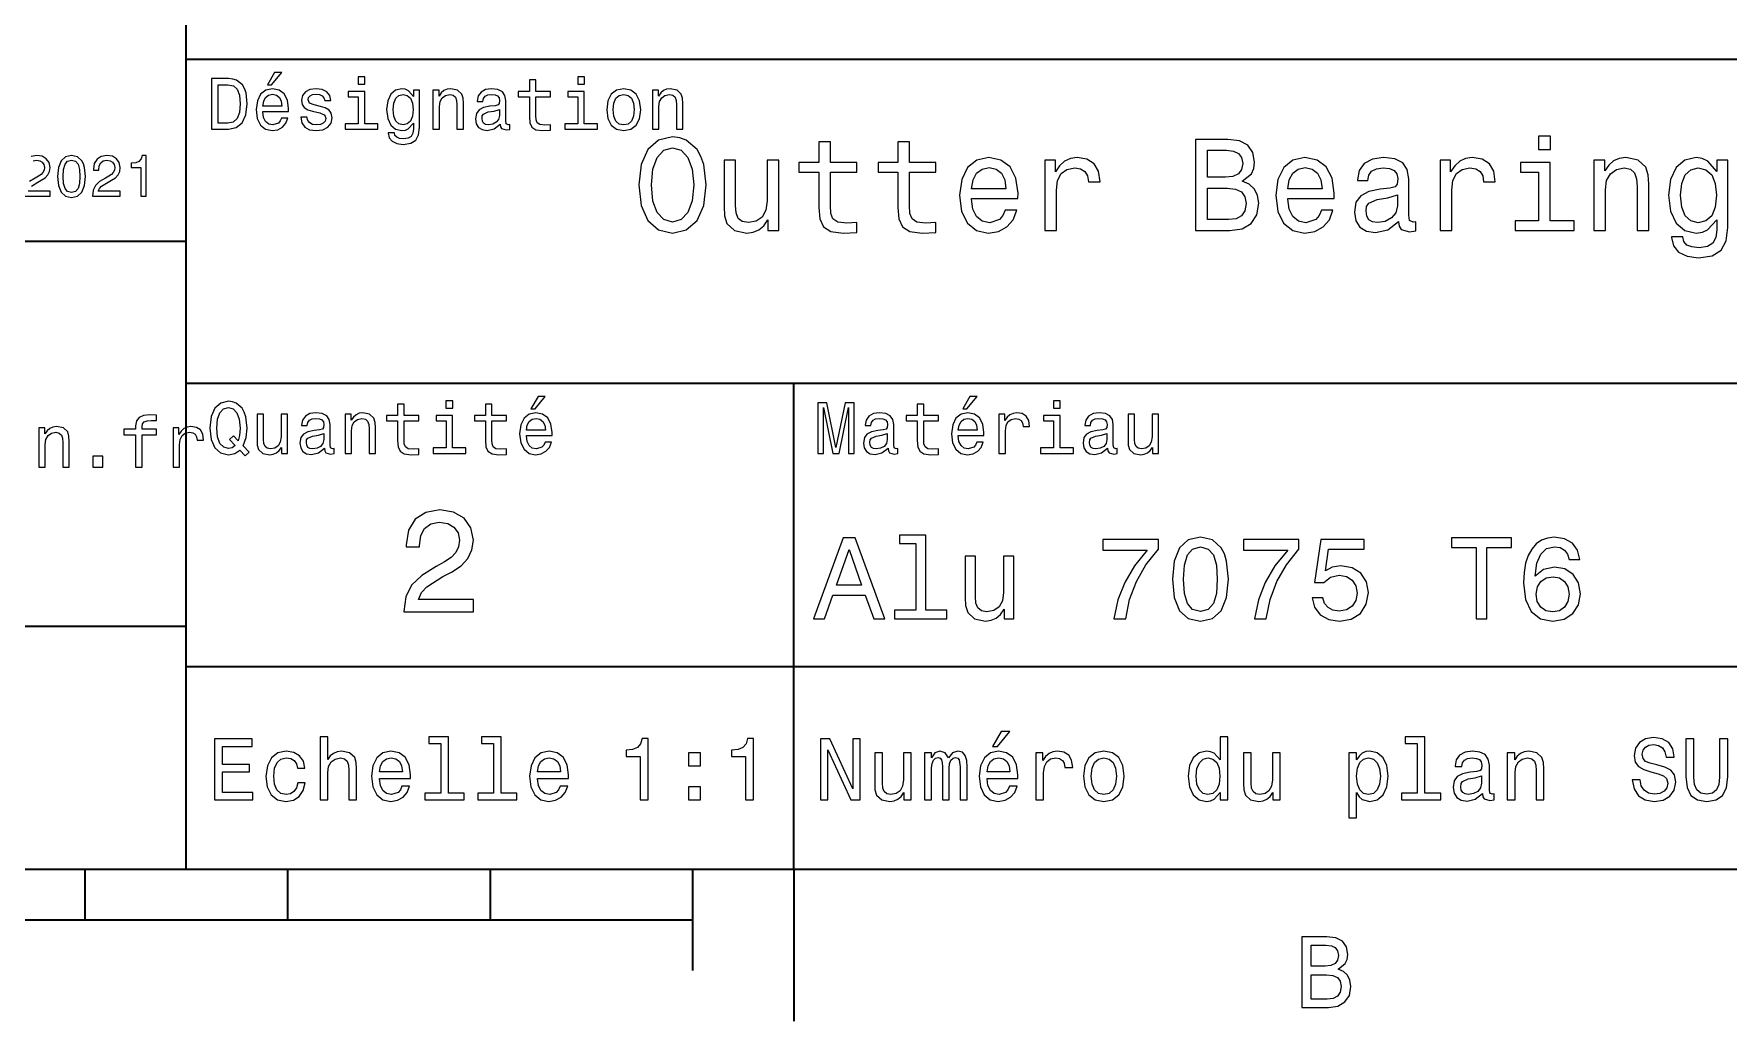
# Model space of a CAD drawing. Extents: x 0 to 420, y 0 to 297.
# Drawn here: x 277.5 to 361.1, y 2.5 to 51.2 of the extents above; entities that cross this region are included whole.
import ezdxf

# ---------------------------------------------------------------- set-up
doc = ezdxf.new("R2010")
doc.units = 0

msp = doc.modelspace()

# ---------------------------------------------------------------- linework, layer by layer
at = {"color": 7, "lineweight": 35}
for p, q in [((285, 10), (285, 70)), ((285, 50), (410, 50)), ((220, 41), (285, 41)), ((285, 34), (410, 34)), ((220, 22), (285, 22)), ((285, 20), (410, 20)), ((10, 10), (410, 10)), ((220, 10), (410, 10)), ((110, 7.5), (310, 7.5))]:
    msp.add_line(p, q, dxfattribs=at)
at = {"color": 7, "lineweight": 35, "ltscale": 0.35}
msp.add_line((315, 20), (315, 34), dxfattribs=at)
at = {"color": 7, "lineweight": 35, "ltscale": 0.25}
msp.add_line((315, 10), (315, 20), dxfattribs=at)
at = {"color": 7, "lineweight": 35, "ltscale": 0.0625}
for p, q in [((280, 10), (280, 7.5)), ((290, 10), (290, 7.5)), ((300, 10), (300, 7.5))]:
    msp.add_line(p, q, dxfattribs=at)
at = {"color": 7, "lineweight": 35, "ltscale": 0.125}
msp.add_line((310, 10), (310, 5), dxfattribs=at)
at = {"color": 7, "lineweight": 35, "ltscale": 0.1875}
msp.add_line((315, 10), (315, 2.5), dxfattribs=at)
at = {"color": 7, "lineweight": 13}
for points in [[(287.080688, 49.030979), (286.248566, 49.030979), (286.248566, 46.530979), (287.080688, 46.530979), (287.473328, 46.610229), (287.765137, 46.851585), (287.945251, 47.244236), (288.010101, 47.780979), (287.952454, 48.328529), (287.880402, 48.544666), (287.779541, 48.717579), (287.487762, 48.951729), (287.296844, 49.009365)], [(287.055481, 48.731987), (287.329254, 48.677952), (287.516571, 48.512245), (287.628235, 48.216858), (287.664276, 47.780979), (287.624634, 47.359509), (287.51297, 47.064121), (287.322052, 46.887608), (287.055481, 46.829971), (286.583588, 46.829971), (286.583588, 48.731987)], [(288.784576, 47.406338), (290.052582, 47.406338), (290.056183, 47.554035), (289.998566, 47.9683), (289.840057, 48.278099), (289.587891, 48.465416), (289.252869, 48.533859), (288.925079, 48.461815), (288.672913, 48.260086), (288.510803, 47.932278), (288.453156, 47.5), (288.507202, 47.056915), (288.669312, 46.732708), (288.917877, 46.530979), (289.242065, 46.462536), (289.523041, 46.509365), (289.753601, 46.631844), (289.922913, 46.826366), (290.020172, 47.085735), (289.706787, 47.085735), (289.641937, 46.941643), (289.548279, 46.833572), (289.281708, 46.747116), (289.076355, 46.786743), (288.921478, 46.912823), (288.820618, 47.118156), (288.784576, 47.395531)], [(289.004333, 48.728386), (289.216858, 48.728386), (289.71759, 49.340778), (289.364563, 49.340778)], [(291.623199, 47.658501), (291.317017, 47.730545), (291.090057, 47.8134), (291.014404, 47.982708), (291.036011, 48.101585), (291.111664, 48.188038), (291.234161, 48.242073), (291.410675, 48.263687), (291.579956, 48.242073), (291.713257, 48.177231), (291.799713, 48.079971), (291.835724, 47.950287), (292.145538, 47.950287), (292.145538, 47.957493), (292.091492, 48.191643), (291.943817, 48.375359), (291.713257, 48.490635), (291.410675, 48.533859), (291.104462, 48.490635), (290.881134, 48.371758), (290.740631, 48.195244), (290.697418, 47.971901), (290.729828, 47.755764), (290.830688, 47.604465), (290.996399, 47.496399), (291.237762, 47.42075), (291.59079, 47.334293), (291.806915, 47.244236), (291.864563, 47.172188), (291.886169, 47.064121), (291.85376, 46.930836), (291.767303, 46.829971), (291.626801, 46.765129), (291.439484, 46.743515), (291.241364, 46.765129), (291.09726, 46.840778), (291, 46.963257), (290.960388, 47.132565), (290.654175, 47.132565), (290.70462, 46.844379), (290.852295, 46.635445), (291.086456, 46.509365), (291.410675, 46.462536), (291.749268, 46.509365), (291.997833, 46.635445), (292.149139, 46.837173), (292.203156, 47.100143), (292.163544, 47.327087), (292.05188, 47.481987), (291.868164, 47.582851)], [(293.824219, 49.117435), (293.489197, 49.117435), (293.489197, 48.757202), (293.824219, 48.757202)], [(296.518738, 46.617435), (296.518738, 48.465416), (296.216125, 48.465416), (296.216125, 48.152016), (295.96759, 48.4366), (295.816284, 48.508644), (295.646973, 48.533859), (295.34079, 48.461815), (295.103027, 48.260086), (294.94812, 47.935879), (294.894104, 47.5), (294.94812, 47.060516), (295.103027, 46.736309), (295.34079, 46.530979), (295.646973, 46.462536), (295.819885, 46.487751), (295.963989, 46.552593), (296.216125, 46.826366), (296.216125, 46.552593), (296.187317, 46.336456), (296.108063, 46.181557), (295.956787, 46.091499), (295.729828, 46.059078), (295.531708, 46.080692), (295.391205, 46.134727), (295.30835, 46.228386), (295.283142, 46.354465), (294.976959, 46.354465), (294.976959, 46.340057), (295.023773, 46.109509), (295.167877, 45.9366), (295.398407, 45.824928), (295.711823, 45.785301), (296.086456, 45.839336), (296.335022, 45.990635), (296.475494, 46.253601)], [(297.181549, 46.530979), (297.498566, 46.530979), (297.498566, 47.647694), (297.530975, 47.903458), (297.635437, 48.090778), (297.797546, 48.206051), (298.013702, 48.249279), (298.186584, 48.213257), (298.294678, 48.115993), (298.348694, 47.953888), (298.366699, 47.737751), (298.366699, 46.530979), (298.683716, 46.530979), (298.683716, 47.802593), (298.669312, 48.058357), (298.604462, 48.270893), (298.391937, 48.465416), (298.060516, 48.533859), (297.876801, 48.508644), (297.721893, 48.440201), (297.588623, 48.324928), (297.484161, 48.170029), (297.484161, 48.465416), (297.181549, 48.465416)], [(300.499268, 46.783142), (300.499268, 46.772335), (300.517303, 46.649857), (300.57132, 46.5634), (300.798279, 46.494957), (300.974792, 46.523773), (300.974792, 46.76873), (300.899139, 46.757923), (300.798279, 46.804756), (300.780273, 46.948845), (300.780273, 47.950287), (300.73703, 48.206051), (300.610962, 48.386166), (300.391205, 48.494236), (300.081421, 48.533859), (299.778809, 48.490635), (299.555481, 48.368156), (299.414978, 48.177231), (299.368164, 47.925072), (299.368164, 47.903458), (299.65274, 47.903458), (299.677948, 48.054756), (299.757202, 48.162823), (299.886902, 48.227665), (300.070618, 48.25288), (300.247131, 48.234871), (300.373199, 48.180836), (300.448853, 48.087173), (300.47406, 47.957493), (300.459656, 47.806194), (300.402008, 47.730545), (300.257935, 47.694523), (299.987762, 47.665707), (299.677948, 47.600864), (299.458221, 47.485592), (299.328522, 47.305473), (299.28891, 47.038906), (299.324921, 46.801151), (299.436584, 46.624638), (299.616699, 46.512966), (299.865265, 46.473343), (300.200287, 46.548992)], [(301.943817, 48.130402), (301.943817, 47.161381), (301.965424, 46.84798), (302.066284, 46.631844), (302.268005, 46.505764), (302.610229, 46.462536), (302.984863, 46.480545), (302.984863, 46.754322), (302.71109, 46.732708), (302.462524, 46.761528), (302.329254, 46.851585), (302.271606, 47.00288), (302.260803, 47.215416), (302.260803, 48.130402), (302.984863, 48.130402), (302.984863, 48.400574), (302.260803, 48.400574), (302.260803, 48.966137), (301.943817, 48.966137), (301.943817, 48.400574), (301.39624, 48.400574), (301.39624, 48.130402)], [(304.667145, 49.117435), (304.332123, 49.117435), (304.332123, 48.757202), (304.667145, 48.757202)], [(305.762238, 47.496399), (305.819885, 47.056915), (305.985596, 46.732708), (306.248566, 46.530979), (306.601593, 46.462536), (306.951019, 46.530979), (307.213989, 46.729107), (307.3797, 47.053314), (307.440918, 47.496399), (307.3797, 47.935879), (307.213989, 48.263687), (306.951019, 48.461815), (306.601593, 48.533859), (306.248566, 48.461815), (305.985596, 48.260086), (305.819885, 47.935879)], [(308.024506, 46.530979), (308.341492, 46.530979), (308.341492, 47.647694), (308.373932, 47.903458), (308.478394, 48.090778), (308.640503, 48.206051), (308.856628, 48.249279), (309.029541, 48.213257), (309.137604, 48.115993), (309.19165, 47.953888), (309.209656, 47.737751), (309.209656, 46.530979), (309.526672, 46.530979), (309.526672, 47.802593), (309.512238, 48.058357), (309.447418, 48.270893), (309.234863, 48.465416), (308.903473, 48.533859), (308.719727, 48.508644), (308.56485, 48.440201), (308.431549, 48.324928), (308.327087, 48.170029), (308.327087, 48.465416), (308.024506, 48.465416)], [(288.784576, 47.672909), (288.824219, 47.921471), (288.921478, 48.105186), (289.069153, 48.216858), (289.263702, 48.256485), (289.45462, 48.216858), (289.602295, 48.105186), (289.692352, 47.921471), (289.724792, 47.672909)], [(293.813416, 46.79755), (293.813416, 48.400574), (292.999268, 48.400574), (292.999268, 48.130402), (293.496399, 48.130402), (293.496399, 46.79755), (292.847992, 46.79755), (292.847992, 46.530979), (294.469025, 46.530979), (294.469025, 46.79755)], [(295.221893, 47.5), (295.254333, 47.820606), (295.351593, 48.058357), (295.502869, 48.198845), (295.70462, 48.249279), (295.917145, 48.198845), (296.075653, 48.058357), (296.172913, 47.820606), (296.208923, 47.5), (296.172913, 47.172188), (296.075653, 46.938038), (295.917145, 46.793949), (295.70462, 46.747116), (295.502869, 46.793949), (295.351593, 46.938038), (295.254333, 47.175793)], [(304.656342, 46.79755), (304.656342, 48.400574), (303.842224, 48.400574), (303.842224, 48.130402), (304.339325, 48.130402), (304.339325, 46.79755), (303.690918, 46.79755), (303.690918, 46.530979), (305.311951, 46.530979), (305.311951, 46.79755)], [(306.086456, 47.5), (306.118866, 47.824207), (306.219727, 48.058357), (306.381836, 48.20245), (306.601593, 48.25288), (306.817719, 48.20245), (306.979828, 48.061958), (307.080688, 47.824207), (307.11673, 47.5), (307.080688, 47.172188), (306.979828, 46.934437), (306.817719, 46.790344), (306.601593, 46.743515), (306.381836, 46.790344), (306.219727, 46.934437), (306.118866, 47.172188)], [(300.463257, 47.208214), (300.420044, 47.020893), (300.304749, 46.876801), (300.131836, 46.783142), (299.919312, 46.750721), (299.78241, 46.76873), (299.68515, 46.826366), (299.623932, 46.927231), (299.605896, 47.067722), (299.620331, 47.193802), (299.677948, 47.283859), (299.908508, 47.384727), (300.200287, 47.427952), (300.463257, 47.514408)], [(307.34726, 43.780258), (307.463959, 42.76873), (307.801147, 42.023052), (308.326355, 41.562679), (309.013672, 41.407059), (309.694519, 41.562679), (310.226227, 42.023052), (310.556915, 42.76873), (310.680115, 43.780258), (310.556915, 44.785301), (310.414246, 45.193802), (310.226227, 45.530979), (309.694519, 45.991352), (309.3703, 46.108067), (309.013672, 46.153458), (308.319885, 45.991352), (307.794647, 45.537464), (307.463959, 44.791786)], [(337.148407, 43.961815), (337.602295, 44.337894), (337.719025, 44.590778), (337.757904, 44.902016), (337.673615, 45.388329), (337.420746, 45.738472), (337.012238, 45.95245), (336.44162, 46.030258), (334.840057, 46.030258), (334.840057, 41.530258), (336.53241, 41.530258), (337.135437, 41.621037), (337.582855, 41.886887), (337.861664, 42.308357), (337.958923, 42.87896), (337.900574, 43.261528), (337.744934, 43.57925), (337.492065, 43.812679)], [(352.373199, 46.185879), (351.770172, 46.185879), (351.770172, 45.537464), (352.373199, 45.537464)], [(278.64267, 44.201729), (278.685883, 43.749279), (278.82132, 43.426514), (279.037476, 43.230549), (279.337189, 43.167149), (279.634003, 43.230549), (279.850159, 43.426514), (279.982727, 43.749279), (280.028809, 44.201729), (279.982727, 44.651299), (279.927948, 44.829971), (279.850159, 44.976948), (279.634003, 45.172913), (279.337189, 45.239193), (279.037476, 45.172913), (278.82132, 44.974064), (278.685883, 44.651299)], [(280.368866, 43.224785), (281.74353, 43.224785), (281.74353, 43.472622), (280.657074, 43.472622), (280.71759, 43.60807), (280.82132, 43.720463), (281.141205, 43.925072), (281.311249, 44.011528), (281.501434, 44.135448), (281.636902, 44.279541), (281.714691, 44.44957), (281.74353, 44.642651), (281.694519, 44.884727), (281.559082, 45.074928), (281.351593, 45.195965), (281.083588, 45.239193), (280.806915, 45.190201), (280.596558, 45.054756), (280.46109, 44.838619), (280.414978, 44.553314), (280.414978, 44.51297), (280.677246, 44.51297), (280.677246, 44.536022), (280.703186, 44.731991), (280.780975, 44.876083), (280.904907, 44.9683), (281.069153, 45), (281.236328, 44.971184), (281.360229, 44.899136), (281.440918, 44.786743), (281.469757, 44.645535), (281.449585, 44.51297), (281.394806, 44.400578), (281.302612, 44.302593), (281.175781, 44.216141), (281.005768, 44.12392), (280.723358, 43.945248), (280.524506, 43.755043), (280.406342, 43.524498), (280.368866, 43.233429)], [(282.755035, 43.224785), (283.017303, 43.224785), (283.017303, 45.239193), (282.82132, 45.239193), (282.76947, 45.0634), (282.66571, 44.945248), (282.507202, 44.876083), (282.288177, 44.853027), (282.288177, 44.648415), (282.755035, 44.648415)], [(307.969727, 43.780258), (308.041046, 44.564842), (308.255035, 45.14193), (308.585724, 45.492073), (309.013672, 45.615273), (309.43515, 45.492073), (309.765839, 45.135445), (309.979828, 44.558357), (310.057617, 43.780258), (309.979828, 42.995674), (309.765839, 42.418587), (309.43515, 42.068443), (309.013672, 41.951729), (308.585724, 42.068443), (308.255035, 42.418587), (308.041046, 42.989193)], [(316.2435, 44.409222), (316.2435, 42.664986), (316.28241, 42.100864), (316.463959, 41.711815), (316.827087, 41.484871), (317.443085, 41.407059), (318.117432, 41.43948), (318.117432, 41.932274), (317.624634, 41.893372), (317.177216, 41.945244), (316.937317, 42.107349), (316.833557, 42.379681), (316.814117, 42.762245), (316.814117, 44.409222), (318.117432, 44.409222), (318.117432, 44.895531), (316.814117, 44.895531), (316.814117, 45.913544), (316.2435, 45.913544), (316.2435, 44.895531), (315.257904, 44.895531), (315.257904, 44.409222)], [(320.146973, 44.409222), (320.146973, 42.664986), (320.185883, 42.100864), (320.367432, 41.711815), (320.73053, 41.484871), (321.346527, 41.407059), (322.020874, 41.43948), (322.020874, 41.932274), (321.528076, 41.893372), (321.080688, 41.945244), (320.840759, 42.107349), (320.73703, 42.379681), (320.71756, 42.762245), (320.71756, 44.409222), (322.020874, 44.409222), (322.020874, 44.895531), (320.71756, 44.895531), (320.71756, 45.913544), (320.146973, 45.913544), (320.146973, 44.895531), (319.161377, 44.895531), (319.161377, 44.409222)], [(336.31842, 44.162823), (335.436584, 44.162823), (335.436584, 45.492073), (336.3703, 45.492073), (336.720459, 45.453171), (336.966858, 45.336452), (337.115997, 45.135445), (337.167847, 44.837173), (337.109497, 44.538902), (336.953888, 44.331409), (336.688019, 44.201729)], [(278.919312, 44.201729), (278.942383, 44.550434), (279.014404, 44.801155), (279.144104, 44.948128), (279.337189, 45), (279.527374, 44.948128), (279.657074, 44.801155), (279.729126, 44.550434), (279.752167, 44.201729), (279.729126, 43.850143), (279.657074, 43.599426), (279.527374, 43.45245), (279.337189, 43.403458), (279.144104, 43.45245), (279.014404, 43.599426), (278.942383, 43.850143)], [(314.259369, 45.012245), (313.688751, 45.012245), (313.688751, 43.002159), (313.623901, 42.535301), (313.435883, 42.198124), (313.144073, 41.990631), (312.761505, 41.925793), (312.456757, 41.977665), (312.262238, 42.133286), (312.152008, 42.399136), (312.126068, 42.775215), (312.126068, 45.012245), (311.555481, 45.012245), (311.555481, 42.723343), (311.574921, 42.262966), (311.69812, 41.880402), (312.074188, 41.530258), (312.677216, 41.407059), (313.001434, 41.45245), (313.280243, 41.569164), (313.520172, 41.770172), (313.714691, 42.061958), (313.714691, 41.530258), (314.259369, 41.530258)], [(323.784576, 43.105907), (326.066986, 43.105907), (326.073486, 43.371758), (325.969727, 44.117435), (325.684418, 44.675072), (325.23053, 45.012245), (324.627502, 45.135445), (324.037445, 45.005764), (323.583557, 44.642651), (323.291779, 44.052593), (323.188019, 43.274494), (323.285278, 42.476944), (323.577087, 41.893372), (324.024475, 41.530258), (324.608063, 41.407059), (325.113831, 41.491352), (325.528809, 41.711815), (325.833557, 42.061958), (326.008636, 42.528816), (325.444519, 42.528816), (325.327789, 42.269451), (325.15921, 42.074928), (324.679382, 41.919308), (324.309784, 41.990631), (324.030975, 42.217579), (323.849426, 42.587173), (323.784576, 43.086452)], [(323.784576, 43.585735), (323.855896, 44.033138), (324.030975, 44.363831), (324.296814, 44.564842), (324.646973, 44.636166), (324.990631, 44.564842), (325.25647, 44.363831), (325.418579, 44.033138), (325.476929, 43.585735)], [(327.40274, 41.530258), (327.973328, 41.530258), (327.973328, 43.520893), (328.031677, 44.000721), (328.206757, 44.344379), (328.492065, 44.551872), (328.874634, 44.623199), (329.159943, 44.577808), (329.373901, 44.448124), (329.503601, 44.227665), (329.548981, 43.929394), (330.126068, 43.929394), (330.048279, 44.454609), (329.83429, 44.830692), (329.477661, 45.057636), (328.991333, 45.135445), (328.660645, 45.083572), (328.375366, 44.953888), (328.122467, 44.733429), (327.921448, 44.435158), (327.921448, 45.012245), (327.40274, 45.012245)], [(339.398407, 43.105907), (341.680817, 43.105907), (341.687317, 43.371758), (341.583557, 44.117435), (341.298248, 44.675072), (340.84436, 45.012245), (340.241333, 45.135445), (339.651276, 45.005764), (339.197388, 44.642651), (338.905609, 44.052593), (338.801849, 43.274494), (338.899139, 42.476944), (339.190918, 41.893372), (339.638306, 41.530258), (340.221893, 41.407059), (340.727661, 41.491352), (341.142639, 41.711815), (341.447388, 42.061958), (341.622467, 42.528816), (341.05835, 42.528816), (340.94162, 42.269451), (340.773041, 42.074928), (340.293213, 41.919308), (339.923615, 41.990631), (339.644806, 42.217579), (339.463257, 42.587173), (339.398407, 43.086452)], [(339.398407, 43.585735), (339.469727, 44.033138), (339.644806, 44.363831), (339.910645, 44.564842), (340.260803, 44.636166), (340.604462, 44.564842), (340.8703, 44.363831), (341.03241, 44.033138), (341.090759, 43.585735)], [(344.871033, 41.98415), (344.871033, 41.964695), (344.903442, 41.744236), (345.000702, 41.588615), (345.40921, 41.465416), (345.726929, 41.517288), (345.726929, 41.958214), (345.590759, 41.938759), (345.40921, 42.023052), (345.376801, 42.282421), (345.376801, 44.085014), (345.298981, 44.545387), (345.072021, 44.869595), (344.676514, 45.064121), (344.118866, 45.135445), (343.574188, 45.057636), (343.17218, 44.837173), (342.919312, 44.493515), (342.834991, 44.039623), (342.834991, 44.000721), (343.34726, 44.000721), (343.392639, 44.273052), (343.535278, 44.467579), (343.768738, 44.584293), (344.099426, 44.629681), (344.417145, 44.59726), (344.644073, 44.5), (344.780243, 44.331409), (344.825623, 44.09798), (344.799713, 43.825645), (344.695953, 43.68948), (344.436584, 43.624638), (343.950287, 43.572765), (343.392639, 43.456051), (342.997101, 43.248558), (342.763672, 42.924351), (342.692352, 42.444523), (342.757202, 42.016571), (342.958191, 41.698845), (343.28241, 41.497837), (343.729828, 41.426514), (344.332855, 41.562679)], [(346.920013, 41.530258), (347.490631, 41.530258), (347.490631, 43.520893), (347.548981, 44.000721), (347.72406, 44.344379), (348.009338, 44.551872), (348.391907, 44.623199), (348.677216, 44.577808), (348.891205, 44.448124), (349.020874, 44.227665), (349.066284, 43.929394), (349.643372, 43.929394), (349.565552, 44.454609), (349.351563, 44.830692), (348.994934, 45.057636), (348.508636, 45.135445), (348.177948, 45.083572), (347.892639, 44.953888), (347.639771, 44.733429), (347.438751, 44.435158), (347.438751, 45.012245), (346.920013, 45.012245)], [(352.353729, 42.010086), (352.353729, 44.895531), (350.888306, 44.895531), (350.888306, 44.409222), (351.783142, 44.409222), (351.783142, 42.010086), (350.615967, 42.010086), (350.615967, 41.530258), (353.533844, 41.530258), (353.533844, 42.010086)], [(354.512939, 41.530258), (355.083557, 41.530258), (355.083557, 43.540344), (355.141907, 44.000721), (355.329956, 44.337894), (355.621735, 44.545387), (356.010803, 44.623199), (356.322021, 44.558357), (356.516571, 44.383286), (356.613831, 44.091499), (356.64624, 43.70245), (356.64624, 41.530258), (357.216858, 41.530258), (357.216858, 43.819164), (357.190918, 44.279537), (357.074188, 44.662102), (356.69162, 45.012245), (356.095093, 45.135445), (355.764404, 45.090057), (355.485596, 44.966858), (355.245667, 44.759365), (355.057617, 44.480545), (355.057617, 45.012245), (354.512939, 45.012245)], [(361.126801, 41.685879), (361.126801, 45.012245), (360.582123, 45.012245), (360.582123, 44.448124), (360.134705, 44.960373), (359.862366, 45.090057), (359.557617, 45.135445), (359.00647, 45.005764), (358.578522, 44.642651), (358.299683, 44.059078), (358.202454, 43.274494), (358.299683, 42.483429), (358.578522, 41.899857), (359.00647, 41.530258), (359.557617, 41.407059), (359.868866, 41.45245), (360.128235, 41.569164), (360.582123, 42.061958), (360.582123, 41.569164), (360.530243, 41.180115), (360.387604, 40.901295), (360.115265, 40.739193), (359.706757, 40.680836), (359.350128, 40.719738), (359.09726, 40.817001), (358.94812, 40.985588), (358.90271, 41.212536), (358.351563, 41.212536), (358.351563, 41.1866), (358.435852, 40.771614), (358.695221, 40.460373), (359.110229, 40.259365), (359.674347, 40.188038), (360.348694, 40.285301), (360.796082, 40.557636), (361.048981, 41.030979)], [(358.79248, 43.274494), (358.850861, 43.851585), (359.02594, 44.279537), (359.298248, 44.532421), (359.661377, 44.623199), (360.043945, 44.532421), (360.329224, 44.279537), (360.504303, 43.851585), (360.569153, 43.274494), (360.504303, 42.684437), (360.329224, 42.262966), (360.043945, 42.003601), (359.661377, 41.919308), (359.298248, 42.003601), (359.02594, 42.262966), (358.850861, 42.690922)], [(336.46109, 42.068443), (335.436584, 42.068443), (335.436584, 43.618156), (336.40274, 43.618156), (336.811218, 43.572765), (337.103027, 43.4366), (337.278076, 43.203171), (337.336456, 42.865993), (337.278076, 42.509365), (337.115997, 42.262966), (336.843658, 42.113831)], [(344.806183, 42.749279), (344.728363, 42.412102), (344.520874, 42.152737), (344.209656, 41.98415), (343.827087, 41.925793), (343.580688, 41.958214), (343.405609, 42.061958), (343.29538, 42.243515), (343.26297, 42.496395), (343.288879, 42.723343), (343.392639, 42.885445), (343.807617, 43.067001), (344.332855, 43.14481), (344.806183, 43.30043)], [(287.642639, 30.685879), (287.916412, 30.401297), (288.107361, 30.592218), (287.811951, 30.894812), (287.963257, 31.305475), (288.010101, 31.780979), (287.94165, 32.339336), (287.862396, 32.56628), (287.757935, 32.753601), (287.462524, 33.009365), (287.28241, 33.074207), (287.08429, 33.099422), (286.702454, 33.009365), (286.410675, 32.757202), (286.223358, 32.342937), (286.158508, 31.780979), (286.223358, 31.219019), (286.407074, 30.804754), (286.698853, 30.54899), (287.08429, 30.462536), (287.397705, 30.520172)], [(287.41571, 30.916426), (287.260803, 30.801151), (287.08429, 30.765129), (286.850159, 30.829971), (286.666412, 31.024494), (286.543945, 31.341497), (286.504333, 31.780979), (286.543945, 32.216858), (286.662811, 32.537464), (286.846527, 32.731987), (287.08429, 32.80043), (287.318451, 32.731987), (287.502167, 32.533859), (287.621033, 32.213257), (287.664276, 31.780979), (287.631836, 31.40634), (287.563416, 31.150576), (287.329254, 31.395533), (287.134735, 31.211815)], [(295.438049, 32.130402), (295.438049, 31.161383), (295.459656, 30.847982), (295.560516, 30.631844), (295.762238, 30.505762), (296.104462, 30.462536), (296.479095, 30.480547), (296.479095, 30.754322), (296.205322, 30.732708), (295.956787, 30.761526), (295.823486, 30.851583), (295.765839, 31.002882), (295.755035, 31.215418), (295.755035, 32.130402), (296.479095, 32.130402), (296.479095, 32.400574), (295.755035, 32.400574), (295.755035, 32.966137), (295.438049, 32.966137), (295.438049, 32.400574), (294.890503, 32.400574), (294.890503, 32.130402)], [(298.161377, 33.117435), (297.826355, 33.117435), (297.826355, 32.757202), (298.161377, 32.757202)], [(299.775208, 32.130402), (299.775208, 31.161383), (299.796814, 30.847982), (299.897705, 30.631844), (300.099426, 30.505762), (300.44165, 30.462536), (300.816284, 30.480547), (300.816284, 30.754322), (300.542511, 30.732708), (300.293945, 30.761526), (300.160675, 30.851583), (300.103027, 31.002882), (300.092224, 31.215418), (300.092224, 32.130402), (300.816284, 32.130402), (300.816284, 32.400574), (300.092224, 32.400574), (300.092224, 32.966137), (299.775208, 32.966137), (299.775208, 32.400574), (299.227661, 32.400574), (299.227661, 32.130402)], [(302.015839, 32.728386), (302.228394, 32.728386), (302.729095, 33.340778), (302.376068, 33.340778)], [(316.183716, 30.530979), (316.46109, 30.530979), (316.46109, 32.80043), (316.929382, 30.530979), (317.239197, 30.530979), (317.703888, 32.80043), (317.703888, 30.530979), (317.984863, 30.530979), (317.984863, 33.030979), (317.54538, 33.030979), (317.08429, 30.826368), (316.626801, 33.030979), (316.183716, 33.030979)], [(321.100861, 32.130402), (321.100861, 31.161383), (321.122467, 30.847982), (321.223328, 30.631844), (321.425079, 30.505762), (321.767303, 30.462536), (322.141937, 30.480547), (322.141937, 30.754322), (321.868164, 30.732708), (321.619598, 30.761526), (321.486298, 30.851583), (321.42868, 31.002882), (321.417877, 31.215418), (321.417877, 32.130402), (322.141937, 32.130402), (322.141937, 32.400574), (321.417877, 32.400574), (321.417877, 32.966137), (321.100861, 32.966137), (321.100861, 32.400574), (320.553314, 32.400574), (320.553314, 32.130402)], [(323.341492, 32.728386), (323.554047, 32.728386), (324.054749, 33.340778), (323.701721, 33.340778)], [(328.161377, 33.117435), (327.826355, 33.117435), (327.826355, 32.757202), (328.161377, 32.757202)], [(277.721893, 29.850143), (278.03891, 29.850143), (278.03891, 30.966858), (278.07132, 31.222622), (278.175781, 31.409943), (278.337891, 31.525215), (278.554016, 31.568443), (278.726929, 31.532419), (278.835022, 31.435158), (278.889038, 31.273054), (278.907043, 31.056915), (278.907043, 29.850143), (279.22406, 29.850143), (279.22406, 31.121758), (279.209656, 31.377522), (279.144806, 31.590057), (278.932281, 31.784582), (278.600861, 31.853025), (278.417145, 31.827808), (278.262238, 31.759365), (278.128967, 31.644091), (278.024475, 31.489193), (278.024475, 31.784582), (277.721893, 31.784582)], [(282.498535, 31.449568), (282.498535, 29.850143), (282.815552, 29.850143), (282.815552, 31.449568), (283.536011, 31.449568), (283.536011, 31.71974), (282.815552, 31.71974), (282.815552, 31.838615), (282.840759, 31.982708), (282.923615, 32.079971), (283.064117, 32.137608), (283.265839, 32.159222), (283.536011, 32.144814), (283.536011, 32.418587), (283.193787, 32.4366), (282.884003, 32.404179), (282.667847, 32.306915), (282.538177, 32.137608), (282.498535, 31.896254), (282.498535, 31.71974), (281.918579, 31.71974), (281.918579, 31.449568)], [(284.346527, 29.850143), (284.663544, 29.850143), (284.663544, 30.956051), (284.695953, 31.222622), (284.793213, 31.413544), (284.951721, 31.528818), (285.164246, 31.568443), (285.322754, 31.543226), (285.44165, 31.47118), (285.513672, 31.348701), (285.538879, 31.182997), (285.859497, 31.182997), (285.816284, 31.474783), (285.697388, 31.683718), (285.499268, 31.809797), (285.229095, 31.853025), (285.04538, 31.824207), (284.886871, 31.752161), (284.746399, 31.629683), (284.634705, 31.463976), (284.634705, 31.784582), (284.346527, 31.784582)], [(289.998566, 32.465416), (289.681549, 32.465416), (289.681549, 31.348703), (289.645538, 31.089336), (289.541077, 30.902016), (289.378967, 30.786743), (289.166412, 30.750719), (288.997131, 30.779539), (288.889038, 30.865993), (288.82782, 31.013687), (288.813416, 31.222622), (288.813416, 32.465416), (288.496399, 32.465416), (288.496399, 31.193804), (288.507202, 30.93804), (288.575653, 30.725504), (288.784576, 30.530979), (289.119598, 30.462536), (289.299713, 30.487751), (289.45462, 30.552593), (289.587891, 30.664265), (289.695953, 30.826368), (289.695953, 30.530979), (289.998566, 30.530979)], [(291.824921, 30.78314), (291.824921, 30.772333), (291.842926, 30.649855), (291.896973, 30.5634), (292.123932, 30.494957), (292.300446, 30.523775), (292.300446, 30.768732), (292.224792, 30.757925), (292.123932, 30.804754), (292.105896, 30.948847), (292.105896, 31.950287), (292.062683, 32.206051), (291.936584, 32.386166), (291.716858, 32.494236), (291.407074, 32.533859), (291.104462, 32.490635), (290.881134, 32.368156), (290.740631, 32.177231), (290.693817, 31.925072), (290.693817, 31.903458), (290.978394, 31.903458), (291.003601, 32.054756), (291.082855, 32.162823), (291.212524, 32.227665), (291.39624, 32.25288), (291.572754, 32.234871), (291.698853, 32.180836), (291.774506, 32.087173), (291.799713, 31.957493), (291.785309, 31.806194), (291.727661, 31.730547), (291.583588, 31.694523), (291.313416, 31.665705), (291.003601, 31.600864), (290.783875, 31.48559), (290.654175, 31.305475), (290.614563, 31.038904), (290.650574, 30.801151), (290.762238, 30.62464), (290.942352, 30.512968), (291.190918, 30.473343), (291.52594, 30.54899)], [(292.844391, 30.530979), (293.161377, 30.530979), (293.161377, 31.647694), (293.193817, 31.903458), (293.298279, 32.090778), (293.460388, 32.206051), (293.676514, 32.249279), (293.849426, 32.213257), (293.957489, 32.115993), (294.011536, 31.95389), (294.029541, 31.737751), (294.029541, 30.530979), (294.346558, 30.530979), (294.346558, 31.802593), (294.332123, 32.058357), (294.267303, 32.270893), (294.054749, 32.465416), (293.723358, 32.533859), (293.539612, 32.508644), (293.384735, 32.440201), (293.251434, 32.324928), (293.146973, 32.170029), (293.146973, 32.465416), (292.844391, 32.465416)], [(298.150574, 30.79755), (298.150574, 32.400574), (297.336456, 32.400574), (297.336456, 32.130402), (297.833588, 32.130402), (297.833588, 30.79755), (297.18515, 30.79755), (297.18515, 30.530979), (298.806183, 30.530979), (298.806183, 30.79755)], [(301.796112, 31.40634), (303.064117, 31.40634), (303.067719, 31.554033), (303.010071, 31.9683), (302.851593, 32.278099), (302.599426, 32.465416), (302.264404, 32.533859), (301.936584, 32.461815), (301.684448, 32.260086), (301.522339, 31.932276), (301.464691, 31.5), (301.518738, 31.056915), (301.680847, 30.732708), (301.929382, 30.530979), (302.253601, 30.462536), (302.534576, 30.509365), (302.765137, 30.631844), (302.934448, 30.826368), (303.031708, 31.085733), (302.718292, 31.085733), (302.653442, 30.941643), (302.559784, 30.833572), (302.293213, 30.747118), (302.087891, 30.786743), (301.932983, 30.912823), (301.832123, 31.118155), (301.796112, 31.395533)], [(301.796112, 31.672911), (301.835724, 31.921469), (301.932983, 32.105186), (302.080688, 32.216858), (302.275208, 32.256485), (302.466125, 32.216858), (302.613831, 32.105186), (302.703888, 31.921469), (302.736298, 31.672911)], [(319.656342, 30.78314), (319.656342, 30.772333), (319.674347, 30.649855), (319.728394, 30.5634), (319.955322, 30.494957), (320.131836, 30.523775), (320.131836, 30.768732), (320.056183, 30.757925), (319.955322, 30.804754), (319.937317, 30.948847), (319.937317, 31.950287), (319.894104, 32.206051), (319.768005, 32.386166), (319.548279, 32.494236), (319.238464, 32.533859), (318.935883, 32.490635), (318.712524, 32.368156), (318.572052, 32.177231), (318.525208, 31.925072), (318.525208, 31.903458), (318.809784, 31.903458), (318.835022, 32.054756), (318.914276, 32.162823), (319.043945, 32.227665), (319.227661, 32.25288), (319.404175, 32.234871), (319.530273, 32.180836), (319.605896, 32.087173), (319.631134, 31.957493), (319.61673, 31.806194), (319.559082, 31.730547), (319.414978, 31.694523), (319.144806, 31.665705), (318.835022, 31.600864), (318.615265, 31.48559), (318.485596, 31.305475), (318.445953, 31.038904), (318.481995, 30.801151), (318.593658, 30.62464), (318.773773, 30.512968), (319.022339, 30.473343), (319.357361, 30.54899)], [(323.121765, 31.40634), (324.389771, 31.40634), (324.393372, 31.554033), (324.335724, 31.9683), (324.177246, 32.278099), (323.925079, 32.465416), (323.590057, 32.533859), (323.262238, 32.461815), (323.010101, 32.260086), (322.847992, 31.932276), (322.790344, 31.5), (322.844391, 31.056915), (323.00647, 30.732708), (323.255035, 30.530979), (323.579254, 30.462536), (323.860229, 30.509365), (324.09079, 30.631844), (324.260101, 30.826368), (324.357361, 31.085733), (324.043945, 31.085733), (323.979095, 30.941643), (323.885437, 30.833572), (323.618866, 30.747118), (323.413544, 30.786743), (323.258636, 30.912823), (323.157776, 31.118155), (323.121765, 31.395533)], [(323.121765, 31.672911), (323.161377, 31.921469), (323.258636, 32.105186), (323.406342, 32.216858), (323.600861, 32.256485), (323.791779, 32.216858), (323.939484, 32.105186), (324.029541, 31.921469), (324.061951, 31.672911)], [(325.131836, 30.530979), (325.448853, 30.530979), (325.448853, 31.636887), (325.481262, 31.903458), (325.578522, 32.094379), (325.73703, 32.209652), (325.949554, 32.249279), (326.108063, 32.224064), (326.226959, 32.152016), (326.298981, 32.029537), (326.324219, 31.863832), (326.644806, 31.863832), (326.601593, 32.155621), (326.482697, 32.364552), (326.284576, 32.490635), (326.014404, 32.533859), (325.830688, 32.505043), (325.67218, 32.432995), (325.531708, 32.310516), (325.420044, 32.144814), (325.420044, 32.465416), (325.131836, 32.465416)], [(328.150574, 30.79755), (328.150574, 32.400574), (327.336456, 32.400574), (327.336456, 32.130402), (327.833588, 32.130402), (327.833588, 30.79755), (327.18515, 30.79755), (327.18515, 30.530979), (328.806183, 30.530979), (328.806183, 30.79755)], [(330.499268, 30.78314), (330.499268, 30.772333), (330.517303, 30.649855), (330.57132, 30.5634), (330.798279, 30.494957), (330.974792, 30.523775), (330.974792, 30.768732), (330.899139, 30.757925), (330.798279, 30.804754), (330.780273, 30.948847), (330.780273, 31.950287), (330.73703, 32.206051), (330.610962, 32.386166), (330.391205, 32.494236), (330.081421, 32.533859), (329.778809, 32.490635), (329.555481, 32.368156), (329.414978, 32.177231), (329.368164, 31.925072), (329.368164, 31.903458), (329.65274, 31.903458), (329.677948, 32.054756), (329.757202, 32.162823), (329.886902, 32.227665), (330.070618, 32.25288), (330.247131, 32.234871), (330.373199, 32.180836), (330.448853, 32.087173), (330.47406, 31.957493), (330.459656, 31.806194), (330.402008, 31.730547), (330.257935, 31.694523), (329.987762, 31.665705), (329.677948, 31.600864), (329.458221, 31.48559), (329.328522, 31.305475), (329.28891, 31.038904), (329.324921, 30.801151), (329.436584, 30.62464), (329.616699, 30.512968), (329.865265, 30.473343), (330.200287, 30.54899)], [(333.010071, 32.465416), (332.693085, 32.465416), (332.693085, 31.348703), (332.657074, 31.089336), (332.552582, 30.902016), (332.390503, 30.786743), (332.177948, 30.750719), (332.008636, 30.779539), (331.900574, 30.865993), (331.839325, 31.013687), (331.824921, 31.222622), (331.824921, 32.465416), (331.507935, 32.465416), (331.507935, 31.193804), (331.518738, 30.93804), (331.587189, 30.725504), (331.796112, 30.530979), (332.131134, 30.462536), (332.311249, 30.487751), (332.466125, 30.552593), (332.599426, 30.664265), (332.707489, 30.826368), (332.707489, 30.530979), (333.010071, 30.530979)], [(291.78891, 31.208212), (291.745667, 31.020893), (291.630402, 30.876801), (291.457489, 30.78314), (291.244965, 30.750719), (291.108063, 30.768732), (291.010803, 30.826368), (290.949554, 30.927233), (290.931549, 31.067722), (290.945953, 31.193804), (291.003601, 31.283861), (291.234161, 31.384726), (291.52594, 31.427954), (291.78891, 31.514408)], [(319.620331, 31.208212), (319.577087, 31.020893), (319.461823, 30.876801), (319.28891, 30.78314), (319.076355, 30.750719), (318.939484, 30.768732), (318.842224, 30.826368), (318.780975, 30.927233), (318.76297, 31.067722), (318.777374, 31.193804), (318.835022, 31.283861), (319.065552, 31.384726), (319.357361, 31.427954), (319.620331, 31.514408)], [(330.463257, 31.208212), (330.420044, 31.020893), (330.304749, 30.876801), (330.131836, 30.78314), (329.919312, 30.750719), (329.78241, 30.768732), (329.68515, 30.826368), (329.623932, 30.927233), (329.605896, 31.067722), (329.620331, 31.193804), (329.677948, 31.283861), (329.908508, 31.384726), (330.200287, 31.427954), (330.463257, 31.514408)], [(280.387604, 29.850143), (280.884705, 29.850143), (280.884705, 30.386887), (280.387604, 30.386887)], [(295.742096, 22.700289), (299.17868, 22.700289), (299.17868, 23.319885), (296.462555, 23.319885), (296.613831, 23.658503), (296.873199, 23.939482), (297.672913, 24.45101), (298.097992, 24.667147), (298.573486, 24.976946), (298.912109, 25.337177), (299.106628, 25.762249), (299.17868, 26.244957), (299.056213, 26.850143), (298.71759, 27.325649), (298.198853, 27.628242), (297.528839, 27.736313), (296.837189, 27.613834), (296.311249, 27.275217), (295.972626, 26.734871), (295.857361, 26.021614), (295.857361, 25.92075), (296.51297, 25.92075), (296.51297, 25.978386), (296.57782, 26.4683), (296.772339, 26.828531), (297.082153, 27.059078), (297.492798, 27.138329), (297.910675, 27.066282), (298.220459, 26.886168), (298.422211, 26.605188), (298.494232, 26.252163), (298.443817, 25.92075), (298.306915, 25.639771), (298.076385, 25.394814), (297.759369, 25.178675), (297.33429, 24.948128), (296.628265, 24.501442), (296.131134, 24.025938), (295.835754, 23.449568), (295.742096, 22.721903)], [(315.982697, 22.360231), (316.51297, 22.360231), (316.933716, 23.536024), (318.530273, 23.536024), (318.951019, 22.360231), (319.492798, 22.360231), (318.028809, 26.365995), (317.440918, 26.365995)], [(321.020172, 26.072046), (321.020172, 22.786745), (319.976959, 22.786745), (319.976959, 22.360231), (322.56485, 22.360231), (322.56485, 22.786745), (321.527374, 22.786745), (321.527374, 26.49856), (320.224792, 26.49856), (320.224792, 26.072046)], [(330.812683, 22.360231), (331.394806, 22.360231), (331.585022, 23.311239), (331.919312, 24.198849), (332.391937, 25.023056), (333.008636, 25.795389), (333.008636, 26.273777), (330.265137, 26.273777), (330.265137, 25.749281), (332.455322, 25.749281), (331.82132, 24.971182), (331.342926, 24.158503), (331.008636, 23.293949)], [(333.694519, 24.314121), (333.780975, 23.409224), (334.05188, 22.763689), (334.484161, 22.371759), (335.083588, 22.244957), (335.677246, 22.371759), (336.109497, 22.763689), (336.374634, 23.409224), (336.466858, 24.314121), (336.374634, 25.213257), (336.265137, 25.570606), (336.109497, 25.864553), (335.677246, 26.256485), (335.083588, 26.38905), (334.484161, 26.256485), (334.05188, 25.858791), (333.780975, 25.213257)], [(337.752167, 22.360231), (338.33429, 22.360231), (338.524506, 23.311239), (338.858795, 24.198849), (339.331421, 25.023056), (339.94812, 25.795389), (339.94812, 26.273777), (337.20462, 26.273777), (337.20462, 25.749281), (339.394806, 25.749281), (338.760803, 24.971182), (338.28241, 24.158503), (337.94812, 23.293949)], [(340.593658, 23.40346), (340.720459, 22.930836), (341.002869, 22.56196), (341.417877, 22.331413), (341.94812, 22.244957), (342.530273, 22.348703), (342.985596, 22.631124), (343.273773, 23.080692), (343.38327, 23.657061), (343.285309, 24.193085), (343.008636, 24.613834), (342.576355, 24.884727), (342.017303, 24.98271), (341.585022, 24.913546), (341.250732, 24.723343), (341.412109, 25.801153), (343.164276, 25.801153), (343.164276, 26.273777), (341.02594, 26.273777), (340.708923, 24.152739), (341.170013, 24.152739), (341.504333, 24.423632), (341.930847, 24.521614), (342.299713, 24.458214), (342.582123, 24.273777), (342.760803, 23.991356), (342.824219, 23.628242), (342.760803, 23.265131), (342.576355, 22.98271), (342.293945, 22.804035), (341.930847, 22.740635), (341.625366, 22.780981), (341.389038, 22.913546), (341.216125, 23.121038), (341.129669, 23.40346)], [(348.697388, 22.360231), (349.227661, 22.360231), (349.227661, 25.876081), (350.438049, 25.876081), (350.438049, 26.360231), (347.481262, 26.360231), (347.481262, 25.876081), (348.697388, 25.876081)], [(353.815552, 25.282421), (353.706055, 25.749281), (353.452454, 26.095102), (353.060516, 26.314121), (352.553314, 26.38905), (352.213257, 26.348703), (351.919312, 26.239193), (351.659943, 26.06052), (351.440918, 25.806917), (351.268005, 25.489914), (351.141205, 25.103746), (351.060516, 24.648417), (351.037476, 24.135448), (351.129669, 23.317003), (351.412109, 22.723343), (351.867432, 22.365995), (352.489899, 22.244957), (353.048981, 22.348703), (353.475494, 22.619596), (353.752167, 23.04611), (353.850128, 23.587896), (353.752167, 24.135448), (353.48703, 24.556196), (353.07782, 24.821327), (352.570618, 24.913546), (352.023041, 24.798271), (351.613831, 24.469742), (351.700287, 25.103746), (351.884735, 25.559078), (352.167145, 25.829971), (352.559082, 25.922192), (352.84726, 25.876081), (353.066284, 25.755043), (353.210388, 25.553314), (353.285309, 25.282421)], [(317.118164, 24.025938), (317.734863, 25.789627), (318.351593, 24.025938)], [(325.867432, 25.455332), (325.360229, 25.455332), (325.360229, 23.668589), (325.302582, 23.253603), (325.135437, 22.953892), (324.876068, 22.769453), (324.536011, 22.711817), (324.265137, 22.757925), (324.092224, 22.896254), (323.994232, 23.132566), (323.971191, 23.46686), (323.971191, 25.455332), (323.463989, 25.455332), (323.463989, 23.42075), (323.481262, 23.011528), (323.59079, 22.671471), (323.925079, 22.360231), (324.46109, 22.250721), (324.749268, 22.291067), (324.997131, 22.394814), (325.210388, 22.573488), (325.383301, 22.832853), (325.383301, 22.360231), (325.867432, 22.360231)], [(334.247833, 24.314121), (334.293945, 25.011528), (334.438049, 25.51297), (334.697418, 25.806917), (335.083588, 25.910664), (335.463989, 25.806917), (335.723328, 25.51297), (335.867432, 25.011528), (335.913544, 24.314121), (335.867432, 23.610952), (335.723328, 23.10951), (335.463989, 22.815563), (335.083588, 22.717581), (334.697418, 22.815563), (334.438049, 23.10951), (334.293945, 23.610952)], [(353.291077, 23.582134), (353.227661, 23.219021), (353.066284, 22.942364), (352.806915, 22.757925), (352.484131, 22.700289), (352.144104, 22.757925), (351.884735, 22.9366), (351.71759, 23.213257), (351.66571, 23.57637), (351.723328, 23.933718), (351.884735, 24.204613), (352.149841, 24.377522), (352.507202, 24.440924), (352.818451, 24.377522), (353.066284, 24.210375), (353.227661, 23.939482)], [(324.809814, 16.065563), (325.06485, 16.065563), (325.66571, 16.800432), (325.242065, 16.800432)], [(286.393372, 13.428675), (288.29538, 13.428675), (288.29538, 13.791787), (286.791077, 13.791787), (286.791077, 14.807637), (288.131134, 14.807637), (288.131134, 15.166427), (286.791077, 15.166427), (286.791077, 16.065563), (288.260803, 16.065563), (288.260803, 16.428675), (286.393372, 16.428675)], [(291.610962, 13.428675), (291.991364, 13.428675), (291.991364, 14.768732), (292.030273, 15.075649), (292.155609, 15.300432), (292.350159, 15.438761), (292.609497, 15.490635), (292.817017, 15.447407), (292.946686, 15.330692), (293.011536, 15.136168), (293.033142, 14.876801), (293.033142, 13.428675), (293.413544, 13.428675), (293.413544, 14.954612), (293.39624, 15.261528), (293.318451, 15.516571), (293.063416, 15.75), (292.66571, 15.832133), (292.449554, 15.801874), (292.263702, 15.719741), (292.108063, 15.590058), (291.991364, 15.412825), (291.991364, 16.532421), (291.610962, 16.532421)], [(297.572052, 16.212536), (297.572052, 13.748559), (296.789612, 13.748559), (296.789612, 13.428675), (298.73056, 13.428675), (298.73056, 13.748559), (297.952454, 13.748559), (297.952454, 16.532421), (296.975494, 16.532421), (296.975494, 16.212536)], [(300.174347, 16.212536), (300.174347, 13.748559), (299.391937, 13.748559), (299.391937, 13.428675), (301.332855, 13.428675), (301.332855, 13.748559), (300.554749, 13.748559), (300.554749, 16.532421), (299.57782, 16.532421), (299.57782, 16.212536)], [(307.416412, 13.428675), (307.809784, 13.428675), (307.809784, 16.450289), (307.515839, 16.450289), (307.438019, 16.1866), (307.28241, 16.009367), (307.044647, 15.905621), (306.716125, 15.871038), (306.716125, 15.564121), (307.416412, 15.564121)], [(312.621033, 13.428675), (313.014404, 13.428675), (313.014404, 16.450289), (312.720459, 16.450289), (312.642639, 16.1866), (312.48703, 16.009367), (312.249268, 15.905621), (311.920746, 15.871038), (311.920746, 15.564121), (312.621033, 15.564121)], [(316.315552, 13.428675), (316.674347, 13.428675), (316.674347, 15.888329), (317.824219, 13.428675), (318.286743, 13.428675), (318.286743, 16.428675), (317.923645, 16.428675), (317.923645, 13.969021), (316.786743, 16.428675), (316.315552, 16.428675)], [(336.048981, 13.787464), (336.048981, 13.428675), (336.429382, 13.428675), (336.429382, 16.532421), (336.053314, 16.532421), (336.053314, 15.395534), (335.763702, 15.724064), (335.586456, 15.801874), (335.383301, 15.832133), (335.015839, 15.745678), (334.73056, 15.503603), (334.544678, 15.114553), (334.479828, 14.591499), (334.544678, 14.068444), (334.73056, 13.675073), (335.015839, 13.428675), (335.383301, 13.346542), (335.586456, 13.376801), (335.768005, 13.454611)], [(345.788177, 16.212536), (345.788177, 13.748559), (345.005768, 13.748559), (345.005768, 13.428675), (346.946686, 13.428675), (346.946686, 13.748559), (346.168579, 13.748559), (346.168579, 16.532421), (345.19165, 16.532421), (345.19165, 16.212536)], [(356.799713, 14.418589), (356.406342, 14.418589), (356.492798, 13.960375), (356.708923, 13.623199), (357.041779, 13.42003), (357.491333, 13.346542), (357.936584, 13.415707), (358.26944, 13.605908), (358.481262, 13.904179), (358.559082, 14.297551), (358.494232, 14.652018), (358.312683, 14.881124), (358.018738, 15.032421), (357.625366, 15.144814), (357.288177, 15.226946), (357.067719, 15.322046), (356.942352, 15.460375), (356.903442, 15.676514), (356.942352, 15.871038), (357.054749, 16.018013), (357.227661, 16.117435), (357.465424, 16.152018), (357.707489, 16.108789), (357.897675, 15.992075), (358.023041, 15.797551), (358.083557, 15.533862), (358.476929, 15.533862), (358.476929, 15.542507), (358.407776, 15.948848), (358.20459, 16.251442), (357.884705, 16.441643), (357.452454, 16.506485), (357.063385, 16.441643), (356.760803, 16.260086), (356.566284, 15.979107), (356.497101, 15.615994), (356.553314, 15.291787), (356.71756, 15.071326), (356.976929, 14.924352), (357.33139, 14.81196), (357.681549, 14.712537), (357.945251, 14.617435), (358.105194, 14.479107), (358.161377, 14.254323), (358.109497, 14.025216), (357.975494, 13.852305), (357.772339, 13.744237), (357.508636, 13.709655), (357.214691, 13.757205), (356.989899, 13.895534), (356.84726, 14.120317)], [(359.05188, 14.569885), (359.112396, 14.029539), (359.302582, 13.644813), (359.622467, 13.424352), (360.085022, 13.346542), (360.543213, 13.424352), (360.863098, 13.644813), (361.053314, 14.025216), (361.118164, 14.569885), (361.118164, 16.428675), (360.716125, 16.428675), (360.716125, 14.548271), (360.677216, 14.180836), (360.560516, 13.917148), (360.361664, 13.761528), (360.085022, 13.709655), (359.799713, 13.761528), (359.600861, 13.917148), (359.484131, 14.176514), (359.449554, 14.548271), (359.449554, 16.428675), (359.05188, 16.428675)], [(290.48703, 14.980548), (290.863098, 14.980548), (290.785309, 15.326369), (290.599426, 15.598703), (290.309784, 15.767292), (289.933716, 15.832133), (289.518738, 15.745678), (289.203156, 15.503603), (289.004333, 15.110231), (288.93515, 14.582853), (289, 14.059798), (289.194519, 13.67075), (289.501434, 13.428675), (289.920746, 13.346542), (290.292511, 13.411384), (290.582123, 13.592939), (290.780975, 13.878242), (290.867432, 14.258646), (290.504333, 14.258646), (290.439484, 14.016571), (290.318451, 13.835014), (290.145538, 13.722623), (289.933716, 13.688041), (289.670044, 13.744237), (289.479828, 13.917148), (289.363098, 14.198127), (289.324219, 14.595821), (289.363098, 14.984871), (289.484161, 15.26585), (289.67868, 15.438761), (289.933716, 15.49928), (290.158508, 15.460375), (290.327087, 15.360951), (290.439484, 15.196686)], [(294.546112, 14.479107), (296.067719, 14.479107), (296.072052, 14.656341), (296.002869, 15.153459), (295.812683, 15.525217), (295.510101, 15.75), (295.108063, 15.832133), (294.714691, 15.745678), (294.412109, 15.503603), (294.21759, 15.110231), (294.148407, 14.591499), (294.213257, 14.059798), (294.407776, 13.67075), (294.706055, 13.428675), (295.095093, 13.346542), (295.432281, 13.402739), (295.708923, 13.549712), (295.912109, 13.783141), (296.028809, 14.09438), (295.65274, 14.09438), (295.574921, 13.92147), (295.462524, 13.791787), (295.142639, 13.688041), (294.89624, 13.735591), (294.710388, 13.886888), (294.589325, 14.133286), (294.546112, 14.466139)], [(294.546112, 14.798992), (294.593658, 15.097262), (294.710388, 15.317724), (294.887604, 15.45173), (295.121033, 15.49928), (295.350159, 15.45173), (295.527374, 15.317724), (295.635437, 15.097262), (295.674347, 14.798992)], [(302.353027, 14.479107), (303.874634, 14.479107), (303.878967, 14.656341), (303.809814, 15.153459), (303.619598, 15.525217), (303.317017, 15.75), (302.914978, 15.832133), (302.521606, 15.745678), (302.219025, 15.503603), (302.024506, 15.110231), (301.955322, 14.591499), (302.020172, 14.059798), (302.214691, 13.67075), (302.51297, 13.428675), (302.902008, 13.346542), (303.239197, 13.402739), (303.515839, 13.549712), (303.719025, 13.783141), (303.835724, 14.09438), (303.459656, 14.09438), (303.381836, 13.92147), (303.26944, 13.791787), (302.949554, 13.688041), (302.703186, 13.735591), (302.517303, 13.886888), (302.39624, 14.133286), (302.353027, 14.466139)], [(302.353027, 14.798992), (302.400574, 15.097262), (302.517303, 15.317724), (302.694519, 15.45173), (302.927948, 15.49928), (303.157074, 15.45173), (303.33429, 15.317724), (303.442352, 15.097262), (303.481262, 14.798992)], [(309.798279, 15.105908), (310.394806, 15.105908), (310.394806, 15.75), (309.798279, 15.75)], [(320.798279, 15.75), (320.417877, 15.75), (320.417877, 14.409943), (320.374634, 14.098703), (320.249268, 13.873919), (320.054749, 13.735591), (319.799713, 13.692364), (319.596527, 13.726946), (319.466858, 13.830692), (319.393372, 14.007925), (319.376068, 14.258646), (319.376068, 15.75), (318.995667, 15.75), (318.995667, 14.224064), (319.008636, 13.917148), (319.09079, 13.662104), (319.341492, 13.428675), (319.74353, 13.346542), (319.959656, 13.376801), (320.145538, 13.454611), (320.305481, 13.588617), (320.43515, 13.783141), (320.43515, 13.428675), (320.798279, 13.428675)], [(321.459656, 13.428675), (321.809784, 13.428675), (321.809784, 14.980548), (321.831421, 15.213978), (321.89624, 15.382565), (321.995667, 15.481989), (322.125366, 15.520894), (322.229095, 15.486312), (322.298279, 15.399857), (322.332855, 15.252882), (322.345825, 15.058358), (322.345825, 13.428675), (322.674347, 13.428675), (322.674347, 14.980548), (322.695953, 15.209655), (322.760803, 15.378242), (322.864563, 15.481989), (322.994232, 15.520894), (323.097992, 15.486312), (323.167145, 15.399857), (323.210388, 15.058358), (323.210388, 13.428675), (323.560516, 13.428675), (323.560516, 15.032421), (323.53891, 15.365274), (323.469727, 15.620317), (323.331421, 15.775937), (323.106628, 15.832133), (322.842926, 15.745678), (322.639771, 15.494957), (322.479828, 15.741355), (322.211823, 15.832133), (321.965424, 15.745678), (321.796844, 15.503603), (321.796844, 15.75), (321.459656, 15.75)], [(324.546112, 14.479107), (326.067719, 14.479107), (326.072052, 14.656341), (326.002869, 15.153459), (325.812683, 15.525217), (325.510101, 15.75), (325.108063, 15.832133), (324.714691, 15.745678), (324.412109, 15.503603), (324.21759, 15.110231), (324.148407, 14.591499), (324.213257, 14.059798), (324.407776, 13.67075), (324.706055, 13.428675), (325.095093, 13.346542), (325.432281, 13.402739), (325.708923, 13.549712), (325.912109, 13.783141), (326.028809, 14.09438), (325.65274, 14.09438), (325.574921, 13.92147), (325.462524, 13.791787), (325.142639, 13.688041), (324.89624, 13.735591), (324.710388, 13.886888), (324.589325, 14.133286), (324.546112, 14.466139)], [(324.546112, 14.798992), (324.593658, 15.097262), (324.710388, 15.317724), (324.887604, 15.45173), (325.121033, 15.49928), (325.350159, 15.45173), (325.527374, 15.317724), (325.635437, 15.097262), (325.674347, 14.798992)], [(326.958221, 13.428675), (327.338623, 13.428675), (327.338623, 14.755764), (327.377533, 15.075649), (327.494232, 15.304755), (327.684448, 15.443084), (327.939484, 15.490635), (328.129669, 15.460375), (328.272339, 15.373919), (328.358795, 15.226946), (328.389038, 15.028098), (328.773773, 15.028098), (328.721893, 15.378242), (328.579254, 15.628963), (328.341492, 15.78026), (328.017303, 15.832133), (327.796844, 15.797551), (327.606628, 15.711096), (327.438049, 15.564121), (327.304047, 15.365274), (327.304047, 15.75), (326.958221, 15.75)], [(329.305481, 14.587176), (329.374634, 14.059798), (329.573486, 13.67075), (329.889038, 13.428675), (330.312683, 13.346542), (330.731995, 13.428675), (331.047546, 13.666427), (331.246399, 14.055476), (331.319885, 14.587176), (331.246399, 15.114553), (331.047546, 15.507925), (330.731995, 15.745678), (330.312683, 15.832133), (329.889038, 15.745678), (329.573486, 15.503603), (329.374634, 15.114553)], [(329.694519, 14.591499), (329.733429, 14.980548), (329.854462, 15.261528), (330.048981, 15.434439), (330.312683, 15.494957), (330.572052, 15.434439), (330.766571, 15.26585), (330.887604, 14.980548), (330.930847, 14.591499), (330.887604, 14.198127), (330.766571, 13.912825), (330.572052, 13.739914), (330.312683, 13.683718), (330.048981, 13.739914), (329.854462, 13.912825), (329.733429, 14.198127)], [(335.44812, 15.490635), (335.698853, 15.430116), (335.889038, 15.261528), (336.001434, 14.980548), (336.044678, 14.591499), (336.001434, 14.198127), (335.889038, 13.917148), (335.698853, 13.744237), (335.44812, 13.688041), (335.210388, 13.744237), (335.028809, 13.917148), (334.907776, 14.20245), (334.868866, 14.591499), (334.907776, 14.976225), (335.028809, 15.257205), (335.210388, 15.430116)], [(339.014404, 15.75), (338.634003, 15.75), (338.634003, 14.409943), (338.59079, 14.098703), (338.465424, 13.873919), (338.270905, 13.735591), (338.015839, 13.692364), (337.812683, 13.726946), (337.682983, 13.830692), (337.609497, 14.007925), (337.592224, 14.258646), (337.592224, 15.75), (337.211823, 15.75), (337.211823, 14.224064), (337.224792, 13.917148), (337.306915, 13.662104), (337.557648, 13.428675), (337.959656, 13.346542), (338.175781, 13.376801), (338.361664, 13.454611), (338.521606, 13.588617), (338.651306, 13.783141), (338.651306, 13.428675), (339.014404, 13.428675)], [(342.788177, 15.391211), (342.788177, 15.75), (342.407776, 15.75), (342.407776, 12.529539), (342.788177, 12.529539), (342.788177, 13.783141), (342.92218, 13.579971), (343.073486, 13.445966), (343.453888, 13.346542), (343.817017, 13.428675), (344.102295, 13.675073), (344.288177, 14.064121), (344.357361, 14.591499), (344.288177, 15.114553), (344.102295, 15.503603), (343.817017, 15.745678), (343.453888, 15.832133), (343.246399, 15.806196), (343.069153, 15.724064), (342.917877, 15.585735)], [(343.389038, 13.688041), (343.134003, 13.744237), (342.94812, 13.917148), (342.831421, 14.198127), (342.792511, 14.591499), (342.831421, 14.980548), (342.94812, 15.261528), (343.134003, 15.430116), (343.389038, 15.490635), (343.622498, 15.430116), (343.80835, 15.257205), (343.925079, 14.976225), (343.968292, 14.591499), (343.925079, 14.20245), (343.80835, 13.917148), (343.622498, 13.744237)], [(349.01297, 13.731268), (349.01297, 13.7183), (349.034576, 13.571326), (349.099426, 13.46758), (349.371765, 13.385448), (349.583588, 13.42003), (349.583588, 13.713977), (349.492798, 13.701009), (349.371765, 13.757205), (349.350159, 13.930116), (349.350159, 15.131845), (349.298279, 15.438761), (349.146973, 15.6549), (348.883301, 15.784582), (348.511536, 15.832133), (348.148407, 15.78026), (347.880402, 15.633286), (347.711823, 15.404179), (347.65564, 15.101585), (347.65564, 15.075649), (347.997131, 15.075649), (348.027374, 15.257205), (348.122498, 15.386889), (348.278107, 15.464698), (348.498566, 15.494957), (348.710388, 15.473343), (348.861664, 15.408502), (348.952454, 15.29611), (348.982727, 15.140491), (348.965424, 14.958934), (348.896271, 14.868156), (348.723358, 14.824928), (348.399139, 14.790346), (348.027374, 14.712537), (347.763702, 14.574208), (347.608063, 14.358069), (347.560516, 14.038185), (347.60376, 13.752882), (347.737762, 13.541066), (347.953888, 13.407061), (348.252167, 13.35951), (348.654175, 13.450289)], [(350.236328, 13.428675), (350.61673, 13.428675), (350.61673, 14.768732), (350.65564, 15.075649), (350.780975, 15.300432), (350.975525, 15.438761), (351.234863, 15.490635), (351.442383, 15.447407), (351.572052, 15.330692), (351.636902, 15.136168), (351.658508, 14.876801), (351.658508, 13.428675), (352.03891, 13.428675), (352.03891, 14.954612), (352.021606, 15.261528), (351.943817, 15.516571), (351.688782, 15.75), (351.291077, 15.832133), (351.070618, 15.801874), (350.884735, 15.719741), (350.724792, 15.581412), (350.599426, 15.395534), (350.599426, 15.75), (350.236328, 15.75)], [(348.969757, 14.241355), (348.917877, 14.016571), (348.779541, 13.84366), (348.572052, 13.731268), (348.317017, 13.692364), (348.15274, 13.713977), (348.036041, 13.783141), (347.962555, 13.904179), (347.940918, 14.072767), (347.958221, 14.224064), (348.027374, 14.332133), (348.304047, 14.453171), (348.654175, 14.505044), (348.969757, 14.60879)], [(309.798279, 13.428675), (310.394806, 13.428675), (310.394806, 14.072767), (309.798279, 14.072767)], [(341.880402, 5.057997), (342.233429, 5.350504), (342.324219, 5.54719), (342.354462, 5.789265), (342.28891, 6.167507), (342.092224, 6.439841), (341.774506, 6.606268), (341.330688, 6.666787), (340.085022, 6.666787), (340.085022, 3.166787), (341.401306, 3.166787), (341.870331, 3.237392), (342.218292, 3.444164), (342.43515, 3.771974), (342.510803, 4.215778), (342.465424, 4.513329), (342.344391, 4.760447), (342.147705, 4.942003)], [(341.234863, 5.214337), (340.549011, 5.214337), (340.549011, 6.248199), (341.275208, 6.248199), (341.547546, 6.217939), (341.739197, 6.127161), (341.855194, 5.970821), (341.895538, 5.738832), (341.850159, 5.506845), (341.729126, 5.345461), (341.522339, 5.244596)], [(341.345825, 3.585375), (340.549011, 3.585375), (340.549011, 4.790706), (341.300446, 4.790706), (341.618164, 4.755404), (341.845093, 4.649496), (341.981262, 4.467939), (342.026672, 4.205691), (341.981262, 3.928314), (341.855194, 3.736671), (341.643372, 3.620677)]]:
    msp.add_lwpolyline(points, close=True, dxfattribs=at)
for points in [[(277.351593, 43.720463), (277.671478, 43.925072), (277.841492, 44.011528), (278.031708, 44.135448), (278.167145, 44.279541), (278.244965, 44.44957), (278.273773, 44.642651), (278.224792, 44.884727), (278.089355, 45.074928), (277.881836, 45.195965), (277.613831, 45.239193), (277.337189, 45.190201)], [(277.43515, 44.9683), (277.599426, 45), (277.766571, 44.971184), (277.890503, 44.899136), (277.971191, 44.786743), (278, 44.645535), (277.979828, 44.51297), (277.925079, 44.400578), (277.832855, 44.302593), (277.706055, 44.216141), (277.536041, 44.12392), (277.253601, 43.945248)], [(276.899139, 43.224785), (278.273773, 43.224785), (278.273773, 43.472622), (277.187317, 43.472622)]]:
    msp.add_lwpolyline(points, dxfattribs=at)

doc.saveas('drawing.dxf')
